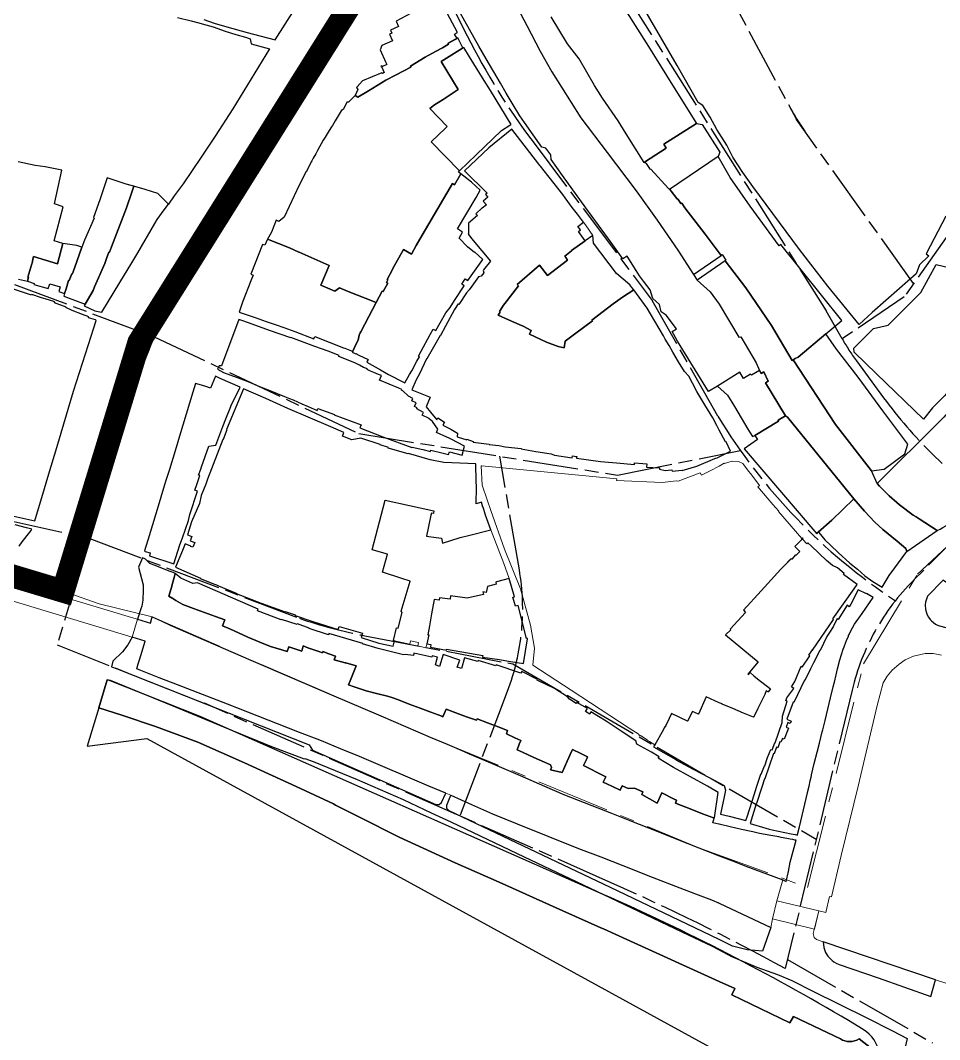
# Model space of a CAD drawing. Header units: millimetres. Extents: x 125232 to 134072, y 142885 to 152835.
# Drawn here: x 128948 to 129345.3, y 143390.4 to 143831 of the extents above; entities that cross this region are included whole.
import ezdxf

# ---------------------------------------------------------------- set-up
doc = ezdxf.new("R2010")
doc.units = ezdxf.units.MM
doc.linetypes.add('ACAD_ISO08W100', pattern=[36, 24, -3, 6, -3])
doc.linetypes.add('CENTER', pattern=[50.8, 31.75, -6.35, 6.35, -6.35])
for name, color, linetype in [('commerce', 10, 'Continuous'), ('commerce & office', 242, 'Continuous'), ('green & plaza', 80, 'Continuous'), ('industry', 35, 'Continuous'), ('research & university', 30, 'Continuous'), ('residence', 2, 'Continuous'), ('residence-bad', 41, 'Continuous'), ('water', 4, 'Continuous'), ('老城北中心线', 7, 'ACAD_ISO08W100')]:
    doc.layers.add(name, color=color, linetype=linetype)
for name, color, linetype, lineweight in [('historical site', 232, 'Continuous', 0), ('municipal utilities', 151, 'Continuous', 0), ('school', 31, 'Continuous', 0), ('super block', 6, 'CENTER', 0)]:
    doc.layers.add(name, color=color, linetype=linetype, lineweight=lineweight)

msp = doc.modelspace()

# ---------------------------------------------------------------- linework, layer by layer
at = {"layer": 'commerce'}
for points in [[(129161.45, 143839.13), (129166.85, 143828.85), (129172.67, 143817.77), (129177.72, 143808.8), (129190.22, 143788.95), (129201.54, 143773.91), (129214.05, 143757.28), (129223.25, 143744.58), (129232.15, 143731.63), (129238.87, 143721.1), (129240.47, 143718.65), (129246.13, 143713.62), (129250, 143708.37), (129258.47, 143694.05), (129259.34, 143694.27), (129266.01, 143682.9), (129267.36, 143679.7), (129263.91, 143677.59), (129263.59, 143678.06), (129260.58, 143676.24), (129258.99, 143678.88), (129249.24, 143672.95), (129245.33, 143670.57), (129231.91, 143692.4), (129229.67, 143696.45), (129231.48, 143697.65), (129227.14, 143703.61), (129224.91, 143705.05), (129224.13, 143708.17), (129221.31, 143710.74), (129220.17, 143714.54), (129217.31, 143718.27), (129215.58, 143720.56), (129214.12, 143722.91), (129210.18, 143729.04), (129208.32, 143727.93), (129203.25, 143735.04), (129192.3, 143750), (129182.3, 143764), (129177.37, 143770.91), (129177.3, 143772.86), (129175.02, 143775.78), (129173.34, 143776.21), (129165.83, 143786.81), (129163.82, 143789.73), (129160.47, 143795.3), (129157.94, 143799.61), (129155.43, 143803.9), (129149.24, 143814.44), (129146.05, 143819.89), (129134.03, 143841.67)], [(129015.81, 143832.2), (129021.78, 143830.81), (129024.53, 143830.17), (129028.04, 143829.1), (129031.21, 143828.22), (129036.41, 143826.35), (129041.08, 143824.92), (129045.25, 143823.71), (129047.21, 143823.01), (129047.75, 143820.85), (129055.64, 143818.66), (129039.85, 143792.71), (129032.15, 143781.01), (129026.07, 143771.83), (129018.26, 143760.31), (129014.37, 143755.12), (129011.99, 143751.59), (129007.4, 143756.15), (129001.83, 143757.9), (128997.49, 143759.18), (128993.7, 143760.27), (128985.44, 143762.93), (128982.27, 143753.38), (128979.55, 143745.75), (128979.91, 143745.58), (128975.65, 143735.95), (128974.49, 143732.96), (128972.34, 143733.69), (128966.36, 143734.51), (128962.54, 143735.69), (128966.42, 143750.4), (128962.67, 143751.65), (128965.81, 143766.22), (128958.69, 143767.74), (128954.39, 143768.31), (128946.98, 143769.81)]]:
    msp.add_lwpolyline(points, dxfattribs=at)
for points in [[(129263.36, 143750.75), (129254.76, 143763.12), (129249.5, 143772.16), (129228.59, 143757.89), (129228.8, 143757.73), (129229.31, 143757.19), (129231.71, 143754.01), (129232.27, 143753.54), (129233.44, 143751.85), (129233.81, 143752.02), (129235.13, 143750), (129243.88, 143738.53), (129250, 143730.49), (129250.8, 143729.44), (129251.23, 143729.74), (129252.92, 143727.29), (129252.6, 143727.07), (129261.47, 143715.41), (129272.55, 143699.1), (129281.58, 143684.05), (129282.03, 143684.31), (129282.89, 143684.83), (129284.09, 143685.41), (129296.04, 143695.46), (129302.96, 143701.28), (129276.59, 143734.07), (129275.86, 143733.48)], [(128998.75, 143730.53), (129006.09, 143743.27), (129007.06, 143744.97), (129010.12, 143749.16), (129011.99, 143751.59), (129007.4, 143756.15), (129001.83, 143757.9), (128997.49, 143759.18), (128997.05, 143759.3), (128996.19, 143756.82), (128993.83, 143750), (128988.07, 143735.05), (128987.29, 143733.12), (128986.47, 143730.78), (128986.23, 143730.87), (128985.24, 143728.04), (128984.4, 143725.88), (128980.01, 143715.83), (128979.35, 143714.17), (128975.95, 143708.33), (128975.51, 143707.58), (128980.09, 143705.48), (128982.28, 143704.99), (128983.13, 143704.83), (128990.92, 143717.73), (128996.14, 143726.26)], [(129338.34, 143658.63), (129318.04, 143678.23), (129308.41, 143687.53), (129308.23, 143689.24), (129316.72, 143697.88), (129323.08, 143699.22), (129331.22, 143707.44), (129337.12, 143713.44), (129343.84, 143725.55), (129364.84, 143720.4), (129360.45, 143703.78), (129357.22, 143696.27), (129360.07, 143687.62), (129356.52, 143680.95), (129351.83, 143673.97), (129347.46, 143668.68), (129342.2, 143663.5)], [(129279.46, 143659.49), (129278.72, 143660.09), (129275.5, 143658.14), (129275.7, 143657.82), (129265.47, 143651.61), (129266.53, 143649.86), (129260.75, 143645.81), (129292.25, 143609.02), (129292.84, 143609.83), (129298.69, 143614.91), (129308.25, 143624.15)]]:
    msp.add_lwpolyline(points, close=True, dxfattribs=at)
at = {"layer": 'commerce & office'}
msp.add_lwpolyline([(129376.71, 143647), (129357.14, 143660.73), (129364.47, 143672.61), (129385.38, 143660.3), (129390.5, 143668.16), (129398.25, 143680.6), (129364.99, 143691.59, -0.131782), (129345.32, 143657.72), (129318.25, 143630.79, 0.064307), (129336.39, 143615.53), (129344.28, 143610.46, 0.087801), (129353.27, 143616.99), (129366.47, 143631.28)], format="xyb", close=True, dxfattribs=at)
at = {"layer": 'green & plaza'}
msp.add_lwpolyline([(128947.36, 143603.75), (128948.71, 143605.6), (128952.08, 143609.83), (128952.63, 143610.46), (128952.86, 143611.05), (128950.57, 143611.66), (128945.74, 143612.93)], dxfattribs=at)
for points in [[(129140.83, 143529.97), (129136.13, 143531.67), (129131.94, 143533.19), (129130.61, 143529.99), (129130.09, 143530.19), (129125.41, 143531.95), (129120.73, 143533.71), (129116.05, 143535.47), (129111.37, 143537.23), (129108.49, 143538.31), (129106.66, 143538.79), (129101.82, 143540.06), (129097.35, 143541.23), (129096.98, 143541.36), (129092.23, 143542.93), (129089.76, 143543.75), (129090.48, 143545.53), (129093.07, 143552.02), (129088.64, 143553.23), (129088.31, 143553.32), (129083.54, 143554.61), (129084.18, 143556.18), (129081.29, 143557.19), (129078.66, 143558.12), (129078.49, 143557.61), (129076.9, 143558.17), (129072.18, 143559.82), (129070.12, 143560.55), (129069.54, 143558.38), (129063.93, 143560.18), (129063.28, 143558.12), (129060.89, 143558.87), (129056.12, 143560.38), (129051.48, 143562.24), (129046.28, 143564.31), (129042.16, 143566.26), (129038.71, 143567.77), (129037.71, 143568.21), (129035.27, 143569.28), (129036.33, 143571.89), (129032.22, 143573.37), (129027.52, 143575.07), (129022.82, 143576.77), (129018.17, 143578.44), (129018.11, 143578.46), (129015.15, 143580.29), (129013.86, 143581.09), (129012.18, 143582.12), (129013.09, 143585.4), (129013.87, 143588.19), (129014.43, 143590.22), (129014.9, 143591.91), (129014, 143592.26), (129012.29, 143592.93), (129007.64, 143594.74), (129003.89, 143596.21), (129003.12, 143596.97), (129001.98, 143598.1), (129001.8, 143598.28), (129000.69, 143598.6), (128999.05, 143594.56), (129000.99, 143587.06), (129001.02, 143584.66), (129000.86, 143580.41), (129000.38, 143577.82), (129000, 143576.6), (128998.61, 143572.09), (128998.61, 143572.09), (129004.18, 143570.41), (129004.97, 143573.21), (129008.83, 143571.38), (129012.69, 143569.55), (129047.54, 143554.48), (129082.38, 143539.41), (129103.73, 143530.3), (129125.08, 143521.19), (129132.46, 143518.05), (129139.83, 143514.91), (129141.94, 143513.95), (129152.95, 143509.25), (129163.96, 143504.54), (129174.49, 143500), (129183.17, 143496.26), (129203.45, 143488.32), (129211.43, 143485.16), (129219.42, 143482), (129225.93, 143479.39), (129232.43, 143476.79), (129241.22, 143473.34), (129250, 143469.89), (129255.75, 143467.63), (129261.5, 143465.37), (129277.46, 143459.42), (129278.91, 143458.78), (129279.92, 143463.06), (129280.73, 143467.06), (129283.27, 143476.55), (129282.83, 143476.62), (129282.64, 143476.66), (129281.77, 143476.83), (129280.65, 143477.05), (129279.19, 143477.34), (129276.77, 143477.82), (129275.74, 143478.03), (129272.32, 143478.62), (129267.39, 143479.48), (129264.48, 143480.15), (129259.61, 143481.27), (129254.73, 143482.4), (129250, 143483.49), (129249.86, 143483.52), (129247.26, 143484.12), (129247.85, 143486.06), (129247.5, 143486.2), (129242.84, 143488), (129238.18, 143489.81), (129231.16, 143492.53), (129231.55, 143493.86), (129230.54, 143494.37), (129225.21, 143497.03), (129223.2, 143492.64), (129216.62, 143496.34), (129217.04, 143497.5), (129213.39, 143499.03), (129210.67, 143498.92), (129208.05, 143500.09), (129207.27, 143498.28), (129203.54, 143500), (129199.91, 143501.67), (129200.43, 143502.83), (129200.98, 143504.04), (129198.13, 143505.48), (129193.66, 143507.72), (129191.34, 143508.89), (129192.58, 143511.5), (129193.11, 143512.61), (129190.15, 143514.03), (129186.57, 143515.74), (129186.36, 143515.28), (129184.31, 143510.71), (129182.26, 143506.15), (129182.16, 143505.91), (129177.15, 143507.01), (129177.38, 143507.58), (129177.55, 143507.98), (129177.12, 143509.11), (129174.43, 143510.33), (129169.88, 143512.39), (129165.33, 143514.46), (129162.66, 143515.67), (129163.6, 143518.04), (129164.24, 143519.66), (129161.72, 143520.84), (129158, 143522.57), (129158.51, 143524.02), (129154.48, 143525.58), (129149.82, 143527.38), (129145.42, 143529.07), (129145.12, 143528.42)], [(129346.86, 143589.07), (129340.06, 143582.07), (129339.13, 143579.53), (129339.02, 143578.37), (129339.19, 143576.29), (129339.55, 143574.89), (129339.93, 143573.97), (129340.49, 143573), (129341.19, 143572.03), (129341.79, 143571.37), (129343.47, 143570.02), (129344.34, 143569.53), (129345.2, 143569.22), (129365.38, 143563.9), (129367.33, 143563.41), (129370.09, 143563.6), (129371.79, 143563.98), (129373.11, 143569.2), (129373.78, 143571.91), (129347.56, 143588.5), (129346.86, 143589.07)], [(129094.5, 143512.72), (129086.29, 143516.1), (129078.08, 143519.49), (129076.18, 143520.23), (129068.57, 143523.22), (129059.07, 143526.95), (129037.49, 143535.34), (129015.92, 143543.73), (129007.96, 143546.85), (129000, 143549.97), (128998.23, 143550.66), (128998.9, 143552.86), (128999.44, 143554.63), (129000, 143556.47), (129001.88, 143562.64), (129000, 143563.2), (128998.17, 143563.75), (128996.34, 143564.3), (128994.44, 143561.06), (128992.05, 143558.09), (128987.94, 143554.02), (128987.28, 143551.54), (128989.73, 143550.73), (129072.84, 143517.75), (129074.21, 143515.57), (129127.55, 143492.04), (129128.95, 143491.97), (129129.96, 143492.92), (129131.91, 143496.86), (129124.51, 143500)], [(129133.96, 143496.12), (129143, 143492.08), (129152.05, 143488.03), (129157.39, 143485.82), (129162.74, 143483.6), (129175.99, 143478.32), (129189.25, 143473.03), (129198.8, 143469.33), (129208.34, 143465.64), (129220.96, 143460.67), (129233.03, 143456.06), (129239.82, 143453.46), (129246.61, 143450.86), (129250, 143449.39), (129272.37, 143438.87), (129268.77, 143428.68), (129262.1, 143429.2), (129255.78, 143430.8), (129250, 143433.65), (129236.22, 143440.22), (129202.99, 143456.1), (129133.28, 143489.28), (129132.3, 143490.3), (129132.31, 143491.71), (129133.96, 143496.12)], [(129343.52, 143416.28), (129294.9, 143432.64), (129295.21, 143430.27), (129296.01, 143428.04), (129297.02, 143426.44), (129298.78, 143424.54), (129299.5, 143424), (129300.62, 143423.36), (129301.8, 143422.82), (129318.65, 143417.03), (129341.42, 143408.99)]]:
    msp.add_lwpolyline(points, close=True, dxfattribs=at)
for points in [[(129315.88, 143386.49), (129310.45, 143390.67, -0.289845), (129302.37, 143390.68), (129282.11, 143400.31), (129280.58, 143397.59), (129255.47, 143409.76), (129256.73, 143412.45), (129250, 143415.5), (129210.1, 143433.64), (129200.02, 143438.24), (129198.88, 143438.64), (129182.44, 143446.11), (129154.91, 143458.4), (129135.95, 143466.83), (129111.72, 143477.84), (129094.24, 143486.71), (129084.11, 143491.76), (129083.33, 143492.24), (129067.14, 143499.74), (129044.83, 143510.1), (129024.72, 143519.02), (129006.36, 143525.68), (128991.76, 143530.66), (128981.82, 143533.82), (128985.5, 143545.98), (128986.74, 143545.76), (129013.88, 143534.65), (129026.39, 143529.5), (129039.92, 143523.93), (129056.47, 143517.12), (129070.62, 143511.82), (129070.88, 143511.88), (129074.56, 143510.6), (129093.58, 143502.86), (129100.08, 143500), (129113.38, 143494.15), (129125.49, 143488.48), (129134.05, 143484.47), (129165.66, 143469.41), (129185.44, 143460.03), (129205.71, 143450.42), (129233.84, 143436.95), (129246.96, 143430.78), (129254.03, 143426.99), (129255.04, 143426.51), (129266.34, 143421.72), (129275.22, 143418.55), (129281.39, 143415.94), (129290.43, 143411.36), (129313.53, 143399.93), (129324.97, 143394.22), (129331.19, 143390.85), (129329.56, 143383.43)], [(129319.27, 143384.24, 0.219589), (129312.3, 143394.71), (129305.87, 143398.66, 0.02982), (129199.89, 143453.17), (129025.68, 143530.01), (128986.08, 143545.74), (128985.84, 143545.79), (128985.46, 143545.89), (128981.84, 143533.82), (128991.76, 143530.66), (129006.36, 143525.68), (129024.72, 143519.02), (129044.83, 143510.1), (129067.14, 143499.74), (129083.33, 143492.24), (129084.11, 143491.76), (129094.24, 143486.71), (129111.72, 143477.84), (129135.95, 143466.83), (129154.91, 143458.4), (129182.44, 143446.11), (129198.88, 143438.64), (129200.02, 143438.24), (129210.1, 143433.64), (129250, 143415.5), (129256.73, 143412.45), (129255.47, 143409.76), (129280.58, 143397.59), (129282.11, 143400.31), (129302.37, 143390.68, 0.289845), (129310.45, 143390.67), (129315.88, 143386.49)]]:
    msp.add_lwpolyline(points, format="xyb", dxfattribs=at)
at = {"layer": 'historical site'}
for points in [[(128998.61, 143572.09), (128996.34, 143564.3), (128933.24, 143583.33), (128935.6, 143591.02), (128995.99, 143572.88)], [(129141.94, 143513.95), (129139.83, 143514.91), (129132.46, 143518.05), (129125.08, 143521.19), (129103.73, 143530.3), (129082.38, 143539.41), (129047.54, 143554.48), (129012.69, 143569.55), (129008.83, 143571.38), (129004.97, 143573.21), (129004.18, 143570.41), (128998.61, 143572.09), (128996.34, 143564.3), (128998.17, 143563.75), (129000, 143563.2), (129001.88, 143562.64), (129000, 143556.47), (128999.44, 143554.63), (128998.9, 143552.86), (128998.23, 143550.66), (129000, 143549.97), (129007.96, 143546.85), (129015.92, 143543.73), (129037.49, 143535.34), (129059.07, 143526.95), (129068.57, 143523.22), (129076.18, 143520.23), (129078.08, 143519.49), (129086.29, 143516.1), (129094.5, 143512.72), (129124.51, 143500), (129131.91, 143496.86), (129133.96, 143496.12), (129143, 143492.08), (129152.05, 143488.03), (129157.39, 143485.82), (129162.74, 143483.6), (129175.99, 143478.32), (129189.25, 143473.03), (129198.8, 143469.33), (129208.34, 143465.64), (129220.96, 143460.67), (129233.03, 143456.06), (129239.82, 143453.46), (129246.61, 143450.86), (129249.15, 143449.79), (129249.58, 143449.59), (129250, 143449.39), (129272.37, 143438.87), (129273.02, 143442.62), (129274.96, 143450.41), (129277.46, 143459.42), (129261.5, 143465.37), (129255.75, 143467.63), (129250, 143469.89), (129241.22, 143473.34), (129232.43, 143476.79), (129225.93, 143479.39), (129219.42, 143482), (129211.43, 143485.16), (129203.45, 143488.32), (129183.17, 143496.26), (129174.49, 143500), (129163.96, 143504.54), (129152.95, 143509.25)], [(129274.96, 143450.41), (129293.03, 143446.05), (129291.14, 143438.18), (129273.02, 143442.62)]]:
    msp.add_lwpolyline(points, close=True, dxfattribs=at)
msp.add_lwpolyline([(129346.06, 143556.58), (129342.42, 143557.25), (129339.03, 143557.31), (129337.11, 143556.94), (129333.99, 143556.14), (129330.33, 143554.53), (129327.73, 143552.71), (129324.76, 143550.11), (129322.62, 143547.54), (129320.91, 143544.66), (129318.34, 143534.84), (129310.08, 143500), (129302.79, 143469.95), (129298.53, 143452.04), (129297.65, 143452.26), (129296.14, 143445.35), (129293.03, 143446.05), (129290.68, 143436.26), (129291.11, 143434.5), (129292.06, 143433.64), (129294.9, 143432.64), (129343.52, 143416.28), (129353.24, 143413.09)], dxfattribs=at)
at = {"layer": 'industry'}
for points in [[(129124.95, 143792.92), (129126.96, 143794.45), (129130.69, 143796.86), (129137.24, 143801.19), (129129.79, 143813.28), (129139.01, 143818.96), (129139.26, 143819.12), (129137, 143823.42), (129132.81, 143821.11), (129133.04, 143820.67), (129130.36, 143819.15), (129127.38, 143817.57), (129122.97, 143815.14), (129116.51, 143811.18), (129116.71, 143810.76), (129110.39, 143807.5), (129105.95, 143805.21), (129098.36, 143800.6), (129093.88, 143797.84), (129092.62, 143798.51), (129089.74, 143795.61), (129089.05, 143795.73), (129087.46, 143792.33), (129087.01, 143792.48), (129086.67, 143791.92), (129084.07, 143787.65), (129082.8, 143785.56), (129082.42, 143784.96), (129081.45, 143783.4), (129079.63, 143780.5), (129078.79, 143779.17), (129076.39, 143774.76), (129075.64, 143773.39), (129074.56, 143771.39), (129073.96, 143770.29), (129073.89, 143770.33), (129073.67, 143769.93), (129071.9, 143766.22), (129071.69, 143765.81), (129071.45, 143765.62), (129068.41, 143759.72), (129061.93, 143746), (129059.67, 143744.14), (129058.44, 143744.61), (129056.48, 143739.4), (129054.75, 143736.48), (129064.29, 143732.65), (129068.28, 143730.88), (129068.51, 143730.78), (129081.48, 143724.99), (129081.48, 143724.99), (129077.82, 143716.5), (129083.93, 143713.97), (129085.89, 143715.39), (129089.7, 143713.88), (129101, 143709.38), (129101.74, 143708.99), (129104.34, 143713.99), (129104.77, 143713.76), (129106.77, 143717.44), (129106.25, 143717.68), (129106.8, 143718.86), (129106.47, 143719.02), (129108.67, 143723.03), (129108.91, 143723.71), (129113.54, 143732), (129116.99, 143729.93), (129118.96, 143733.67), (129120.63, 143736.42), (129134.79, 143760.5), (129135.64, 143759.99), (129138.39, 143764.66), (129137.29, 143765.41), (129137.73, 143765.94), (129137.55, 143766.12), (129125.56, 143778.51), (129131.65, 143784.36), (129132.47, 143785.14)], [(129151.1, 143800.68), (129148.4, 143805.06), (129142.1, 143815.27), (129139.6, 143819.33), (129139.01, 143818.96), (129129.79, 143813.28), (129137.24, 143801.19), (129130.69, 143796.86), (129126.96, 143794.45), (129124.95, 143792.92), (129132.47, 143785.14), (129131.65, 143784.36), (129125.56, 143778.51), (129137.55, 143766.12), (129137.73, 143765.94), (129144.98, 143772.96), (129155.91, 143783.44), (129159.53, 143785.67), (129159.53, 143785.67), (129160.12, 143786.04)], [(128970.76, 143722.32), (128972.32, 143726.79), (128974.49, 143732.96), (128972.34, 143733.69), (128966.36, 143734.51), (128963.97, 143725.77), (128953.68, 143728.92), (128953.3, 143727.67), (128953.03, 143726.09), (128952.92, 143725.72), (128951.24, 143719.99), (128951.44, 143719.93), (128951.02, 143718.29), (128953.89, 143717.29), (128953.76, 143716.87), (128960.03, 143715.11), (128960.63, 143717.17), (128965.16, 143715.8), (128964.57, 143713.79), (128967.07, 143712.99), (128967.72, 143715.03), (128968.74, 143718.59), (128968.99, 143718.5), (128970.17, 143721.38), (128970.37, 143721.3)]]:
    msp.add_lwpolyline(points, close=True, dxfattribs=at)
at = {"layer": 'municipal utilities'}
msp.add_lwpolyline([(129192.5, 143742.17), (129191.32, 143743.76), (129188.93, 143741.92), (129190.05, 143740.46), (129189.12, 143739.81), (129192.02, 143735.73), (129195.35, 143738.08)], close=True, dxfattribs=at)
at = {"layer": 'research & university'}
msp.add_lwpolyline([(129027.29, 143831.39), (129031.72, 143829.85), (129037.15, 143828.21), (129046, 143825.8), (129058.11, 143822.58), (129071.03, 143843.1)], dxfattribs=at)
at = {"layer": 'residence'}
for points in [[(129204.2, 143708.46), (129206.15, 143709.96), (129208.22, 143711.32), (129213.05, 143714.49), (129212.26, 143715.57), (129211.41, 143716.73), (129205.58, 143721.66), (129195.62, 143734.76), (129195.36, 143738.06), (129195.35, 143738.08), (129192.02, 143735.73), (129186.1, 143731.53), (129186.19, 143731.4), (129183.3, 143729.12), (129183.76, 143728.53), (129184.45, 143727.41), (129175.79, 143720.79), (129172.39, 143725.26), (129162.71, 143716.89), (129163.27, 143716.29), (129157.38, 143708.59), (129156.73, 143707.88), (129155.07, 143705.15), (129155.38, 143704.89), (129154.42, 143703.61), (129159, 143701.59), (129163.57, 143699.57), (129165.29, 143698.81), (129168.69, 143696.89), (129168.01, 143695.35), (129175.36, 143691.9), (129180.33, 143689.97), (129182.93, 143689.44), (129183.42, 143692.32), (129188.08, 143695.75), (129195.17, 143701.11), (129194.98, 143701.39)], [(129101.74, 143708.99), (129101, 143709.38), (129089.7, 143713.88), (129085.89, 143715.39), (129083.93, 143713.97), (129077.82, 143716.5), (129081.48, 143724.99), (129068.51, 143730.78), (129068.28, 143730.88), (129064.29, 143732.65), (129054.75, 143736.48), (129053.67, 143733.79), (129052.67, 143734.19), (129047.49, 143721.27), (129048.52, 143720.86), (129047.61, 143718.49), (129043.96, 143709.19), (129042.54, 143704.85), (129043.38, 143704.57), (129049.5, 143702.5), (129054.22, 143700.83), (129058.52, 143699.33), (129061.84, 143698.21), (129066.53, 143696.46), (129074.8, 143693.37), (129075.21, 143694.37), (129087.64, 143689.5), (129087.66, 143689.49), (129087.64, 143689.43), (129088.17, 143689.24), (129091.08, 143688.17), (129091.61, 143687.95), (129093.15, 143691.2), (129093.95, 143692.84), (129094.36, 143694.9), (129094.81, 143695.87), (129095.08, 143696.44), (129098.61, 143702.96)]]:
    msp.add_lwpolyline(points, close=True, dxfattribs=at)
at = {"layer": 'residence-bad'}
for points in [[(129347.97, 143746.35), (129339.5, 143730.16), (129340.64, 143729.18), (129336.55, 143725.28), (129335.21, 143721.5), (129327.92, 143715.05), (129316.11, 143704.71), (129310.53, 143699.51), (129297.03, 143716.13), (129284.71, 143732), (129264.61, 143759.17), (129260.21, 143765.29), (129255.89, 143771.92), (129253.25, 143777.09), (129248.99, 143783.9), (129246.16, 143789.21), (129242.96, 143794.24), (129240.93, 143795.59), (129231.89, 143811.46), (129212.84, 143844.38)], [(129119.06, 143835.24), (129110.42, 143830.68), (129111.44, 143828.44), (129107.87, 143826.85), (129108.49, 143825.49), (129107.48, 143825.03), (129108.78, 143822.22), (129104.25, 143820.11), (129103.4, 143818.3), (129105.96, 143812.8), (129106.33, 143811.91), (129104.44, 143811.1), (129104.37, 143811.07), (129104.24, 143811.38), (129103.75, 143811.19), (129103.85, 143810.95), (129104.1, 143811.06), (129104.67, 143809.76), (129105.25, 143808.46), (129104.42, 143808), (129104.19, 143808.41), (129095.77, 143804.85), (129093.47, 143802.36), (129093.17, 143802.04), (129093.83, 143801.11), (129092.62, 143798.51), (129093.88, 143797.84), (129098.36, 143800.6), (129105.95, 143805.21), (129110.39, 143807.5), (129116.71, 143810.76), (129116.51, 143811.18), (129122.97, 143815.14), (129127.38, 143817.57), (129130.36, 143819.15), (129133.04, 143820.67), (129132.81, 143821.11), (129136.71, 143823.26), (129135.62, 143825.12), (129136.93, 143825.85), (129129.08, 143840.55)], [(129208.91, 143836.26), (129219.38, 143819.69), (129229.8, 143803.01), (129240.24, 143786.37), (129226.12, 143777.46), (129227.15, 143775.82), (129220.11, 143771.25), (129217.69, 143769.68), (129217.56, 143769.51), (129217.56, 143769.51), (129209.83, 143782), (129206.39, 143787.53), (129199.63, 143797.39), (129196.05, 143802.87), (129189.53, 143814.35), (129184.5, 143820.85), (129177.34, 143832.57)], [(128947.16, 143719.1), (128951.02, 143718.29), (128951.44, 143719.93), (128951.24, 143719.99), (128952.92, 143725.72), (128953.03, 143726.09), (128953.3, 143727.67), (128953.68, 143728.92), (128963.97, 143725.77), (128966.36, 143734.51), (128962.54, 143735.69), (128966.42, 143750.4), (128962.67, 143751.65), (128965.81, 143766.22), (128958.69, 143767.74), (128954.39, 143768.31), (128946.98, 143769.81)], [(128945.05, 143616.7), (128954.22, 143614.71), (128958.41, 143628.7), (128959.84, 143633.49), (128961.27, 143638.28), (128962.7, 143643.07), (128964.13, 143647.86), (128965.57, 143652.65), (128970.96, 143670.71), (128977.44, 143690.84), (128980.77, 143701.23), (128980.45, 143701.49), (128977.37, 143702.47), (128977.48, 143702.79), (128974.83, 143703.82), (128970.38, 143705.63), (128967.61, 143706.82), (128967.69, 143707.04), (128962.73, 143708.85), (128962.9, 143709.28), (128958.66, 143710.7), (128957.14, 143711.06), (128952.87, 143712.52), (128952.79, 143712.26), (128934.53, 143718.34)]]:
    msp.add_lwpolyline(points, dxfattribs=at)
for points in [[(129189.12, 143739.81), (129190.05, 143740.46), (129188.93, 143741.92), (129191.32, 143743.76), (129188.71, 143747.29), (129186.49, 143750.19), (129183.39, 143754.36), (129182.35, 143755.74), (129180.28, 143758.53), (129179.23, 143759.83), (129175.97, 143763.9), (129172.72, 143767.98), (129172.46, 143768.31), (129172.03, 143768.85), (129168.1, 143773.93), (129160.32, 143784.01), (129150.5, 143775.86), (129139.96, 143766), (129149.76, 143756.35), (129149.03, 143755.69), (129150.01, 143754.62), (129148.05, 143752.89), (129149.44, 143751.32), (129147.62, 143749.88), (129147.55, 143749.96), (129144.81, 143747.43), (129145.52, 143746.67), (129141.62, 143743.34), (129141.71, 143738.81), (129141.45, 143738.58), (129143.72, 143735.83), (129151.1, 143726.87), (129148.18, 143723.14), (129147.97, 143722.85), (129148.27, 143721.92), (129147.19, 143720.45), (129145.97, 143720.08), (129143.07, 143716.11), (129141.92, 143714.48), (129140.8, 143713.18), (129137.52, 143708.21), (129137.16, 143708.43), (129135.58, 143706.02), (129131.67, 143698.82), (129129.49, 143694.78), (129129.39, 143694.83), (129123.69, 143684.66), (129123.47, 143684.76), (129120.43, 143678.25), (129118.98, 143675.57), (129117.21, 143671.31), (129125.02, 143668.07), (129123.28, 143663.88), (129125.25, 143661.58), (129127.97, 143658.39), (129128.43, 143659.13), (129131.32, 143657.37), (129130.62, 143655.98), (129134.03, 143654.3), (129136.95, 143652.56), (129136.78, 143650.95), (129140.91, 143649.73), (129140.93, 143649.93), (129143.66, 143648.89), (129143.63, 143648.6), (129150.58, 143647.82), (129150.56, 143647.66), (129154.78, 143647.2), (129157.48, 143646.6), (129164.38, 143645.93), (129164.36, 143645.73), (129170.7, 143644.64), (129170.69, 143644.58), (129177.4, 143643.68), (129178.76, 143643), (129186.48, 143641.93), (129186.59, 143642.72), (129187.49, 143642.59), (129187.97, 143642.51), (129188.46, 143642.43), (129188.37, 143641.81), (129198.77, 143640.27), (129205.65, 143639.69), (129213.42, 143639.04), (129213.45, 143639.76), (129217.01, 143639.44), (129218.67, 143639.33), (129218.58, 143637.88), (129224.17, 143637.55), (129224.16, 143637.07), (129226.66, 143636.49), (129229.54, 143636.78), (129229.61, 143636.13), (129233.96, 143636.57), (129234.03, 143636.35), (129240.33, 143638.3), (129248.1, 143641.57), (129248.62, 143641.76), (129249.15, 143641.96), (129250, 143642.37), (129254.96, 143644.79), (129252.95, 143648.87), (129252.72, 143648.78), (129250, 143653.89), (129249.03, 143655.85), (129248.98, 143655.83), (129247.27, 143659.15), (129243.82, 143664.83), (129240.35, 143670.53), (129238.44, 143674.13), (129236.84, 143677.14), (129234.94, 143679.26), (129232.48, 143683.43), (129230.02, 143687.61), (129228.37, 143690.4), (129226.72, 143693.2), (129225.93, 143694.69), (129220.34, 143704.09), (129218.85, 143706.58), (129213.05, 143714.49), (129208.22, 143711.32), (129206.15, 143709.96), (129204.2, 143708.46), (129194.98, 143701.39), (129195.17, 143701.11), (129188.08, 143695.75), (129183.42, 143692.32), (129182.93, 143689.44), (129180.33, 143689.97), (129175.36, 143691.9), (129168.01, 143695.35), (129168.69, 143696.89), (129165.29, 143698.81), (129163.57, 143699.57), (129159, 143701.59), (129154.42, 143703.61), (129155.38, 143704.89), (129155.07, 143705.15), (129156.73, 143707.88), (129157.38, 143708.59), (129163.27, 143716.29), (129162.71, 143716.89), (129172.39, 143725.26), (129175.79, 143720.79), (129184.45, 143727.41), (129183.76, 143728.53), (129183.3, 143729.12), (129186.19, 143731.4), (129186.1, 143731.53), (129192.02, 143735.73)], [(129217.56, 143769.51), (129217.69, 143769.68), (129227.15, 143775.82), (129226.12, 143777.46), (129240.24, 143786.37), (129242.7, 143785.98), (129250.26, 143774.07), (129249.5, 143772.16), (129228.59, 143757.89), (129228.05, 143758.3), (129220.39, 143766.64), (129220.24, 143766.61), (129218.56, 143769.2), (129217.56, 143769.51)], [(129133.79, 143706.9), (129135.59, 143709.89), (129139.7, 143716.32), (129138.73, 143716.96), (129140.21, 143719.26), (129141.31, 143718.55), (129147.88, 143727.6), (129144.38, 143730.84), (129144.2, 143730.64), (129141.28, 143733.13), (129137.54, 143736.81), (129139.12, 143739.53), (129136.9, 143740.84), (129144.93, 143754.43), (129146.64, 143757.64), (129142.91, 143761.13), (129138.39, 143764.66), (129135.64, 143759.99), (129134.79, 143760.5), (129120.63, 143736.42), (129118.96, 143733.67), (129116.99, 143729.93), (129113.54, 143732), (129108.91, 143723.71), (129108.67, 143723.03), (129106.47, 143719.02), (129106.8, 143718.86), (129106.25, 143717.68), (129106.77, 143717.44), (129104.77, 143713.76), (129104.34, 143713.99), (129101.74, 143708.99), (129098.61, 143702.96), (129095.08, 143696.44), (129094.81, 143695.87), (129094.36, 143694.9), (129093.95, 143692.84), (129093.15, 143691.2), (129091.61, 143687.95), (129091.4, 143687.58), (129092.91, 143686.8), (129093, 143686.97), (129094.25, 143686.35), (129098.21, 143684.48), (129097.83, 143683.67), (129097.66, 143683.31), (129103.55, 143679.96), (129107.11, 143677.93), (129114.08, 143674.33), (129116.14, 143677.88), (129117.15, 143679.48), (129119.38, 143683.62), (129120.47, 143685.63), (129120.04, 143685.86), (129121.18, 143688.07), (129125.08, 143695.18), (129126.39, 143697.51), (129127.52, 143696.88), (129129.39, 143700.22), (129131.9, 143704.65)], [(128984.4, 143725.88), (128985.24, 143728.04), (128986.23, 143730.87), (128986.47, 143730.78), (128987.29, 143733.12), (128988.07, 143735.05), (128993.83, 143750), (128996.19, 143756.82), (128997.05, 143759.3), (128993.7, 143760.27), (128985.44, 143762.93), (128982.27, 143753.38), (128979.55, 143745.75), (128979.91, 143745.58), (128975.65, 143735.95), (128974.49, 143732.96), (128972.32, 143726.79), (128970.76, 143722.32), (128970.37, 143721.3), (128970.17, 143721.38), (128968.99, 143718.5), (128968.74, 143718.59), (128967.72, 143715.03), (128967.07, 143712.99), (128966.68, 143711.78), (128975.95, 143708.33), (128979.35, 143714.17), (128980.01, 143715.83)], [(129042.37, 143701.66), (129034.95, 143681.73), (129033.84, 143681.69), (129033.18, 143680.19), (129035.75, 143678.78), (129043.24, 143675.99), (129046.92, 143674.62), (129051.36, 143672.8), (129055.8, 143670.98), (129062.06, 143668.43), (129064.34, 143667.51), (129065.82, 143666.91), (129069.57, 143665.3), (129072.4, 143664.08), (129076.26, 143662.42), (129076.56, 143663.16), (129083.66, 143660.57), (129083.61, 143660.44), (129095.23, 143656.12), (129094.73, 143654.8), (129104.57, 143650.92), (129117.18, 143646.36), (129117.25, 143646.54), (129121.95, 143645.44), (129125.22, 143644.68), (129125.37, 143645.18), (129130.17, 143644.05), (129133.06, 143643.32), (129133.36, 143644.51), (129138.88, 143643.07), (129139.98, 143646.96), (129134.21, 143649.93), (129133.26, 143650.4), (129132.23, 143650.9), (129127.81, 143652.85), (129128.46, 143654.28), (129126.06, 143657.54), (129124.63, 143658.76), (129124.68, 143658.85), (129121.66, 143660.35), (129122.26, 143661.55), (129119.26, 143663.08), (129119.49, 143663.52), (129118.24, 143664.16), (129119, 143665.63), (129117.14, 143666.61), (129117.64, 143667.55), (129115.74, 143668.52), (129113.31, 143670.86), (129112.74, 143671.11), (129112.9, 143671.5), (129111.54, 143672.05), (129103.19, 143675.47), (129104.06, 143677.43), (129102.69, 143677.99), (129100.73, 143678.8), (129099.27, 143679.41), (129097.81, 143680.02), (129097.93, 143680.33), (129096.32, 143680.99), (129094.46, 143682), (129092.54, 143683.04), (129085.56, 143685.72), (129085.74, 143686.21), (129080.95, 143687.98), (129075.19, 143690.1), (129064.88, 143693.94), (129064.79, 143693.71), (129055.67, 143696.98), (129048.13, 143699.69), (129044.1, 143701.19)], [(129310.06, 143676.82), (129300.71, 143688.9), (129296.04, 143695.46), (129284.09, 143685.41), (129282.89, 143684.83), (129282.03, 143684.31), (129300.28, 143656.24), (129315.82, 143636.25), (129321.31, 143636.98), (129330.2, 143643.64), (129331.51, 143647.87), (129320.79, 143662.28)], [(129029.46, 143646.87), (129032.5, 143647.44), (129035.52, 143655.48), (129036.78, 143658.83), (129038.87, 143664.04), (129038.95, 143664.27), (129042.92, 143672.42), (129034.34, 143676.18), (129032.32, 143677.24), (129030.06, 143671.98), (129028.14, 143672.73), (129026.67, 143673.19), (129024.19, 143673.89), (129023.69, 143674.08), (129022.55, 143670.34), (129021.09, 143665.56), (129019.64, 143660.78), (129018.18, 143655.99), (129016.72, 143651.21), (129015.27, 143646.43), (129013.81, 143641.65), (129012.35, 143636.86), (129010.89, 143632.08), (129009.44, 143627.3), (129007.98, 143622.51), (129006.52, 143617.73), (129005.06, 143612.95), (129003.61, 143608.17), (129001.61, 143601.63), (129001.9, 143601.46), (129004.11, 143600.76), (129003.71, 143599.53), (129014.29, 143596.11), (129016.92, 143604.24), (129018.09, 143607.25), (129020.57, 143614.87), (129021.22, 143617.36), (129024.45, 143627.53), (129023.34, 143627.89), (129024.16, 143630.43), (129025.46, 143634.24), (129025, 143634.39), (129025.88, 143636.96), (129026.27, 143637.96)], [(129270.06, 143674.39), (129271.22, 143675.08), (129269.35, 143679.02), (129268.19, 143678.3), (129267.36, 143679.7), (129263.91, 143677.59), (129263.59, 143678.06), (129260.58, 143676.24), (129258.99, 143678.88), (129249.24, 143672.95), (129253.56, 143668.94), (129256.55, 143664.04), (129262.42, 143654.22), (129264.46, 143651.07), (129265.47, 143651.61), (129275.7, 143657.82), (129275.5, 143658.14), (129278.72, 143660.09)], [(129106.95, 143646.14), (129107.03, 143646.43), (129103.41, 143647.59), (129103.43, 143647.67), (129095.1, 143650.34), (129091.25, 143649.64), (129087.15, 143651.25), (129087.75, 143652.9), (129082.11, 143655.34), (129072.4, 143659.45), (129063.61, 143663.24), (129054.09, 143667.59), (129044.4, 143671.66), (129037.03, 143654.08), (129037.16, 143654.02), (129035.59, 143649.83), (129035.45, 143649.89), (129028.76, 143632.66), (129028.11, 143630.49), (129026.14, 143625.58), (129025.37, 143622.09), (129021.96, 143614.24), (129020.12, 143608.63), (129022.06, 143607.86), (129021.4, 143606.08), (129023.34, 143605.35), (129022.51, 143603.24), (129021.52, 143603.6), (129021.58, 143603.75), (129019.17, 143604.68), (129018.06, 143601.8), (129015.05, 143594.63), (129025.74, 143589.92), (129025.69, 143589.8), (129031.83, 143587.29), (129032.67, 143586.95), (129033.52, 143586.62), (129041.25, 143583.41), (129041.19, 143583.27), (129052.02, 143579.12), (129062.36, 143575.27), (129062.43, 143575.46), (129066.78, 143573.97), (129066.7, 143573.74), (129074.35, 143571.11), (129085.38, 143567.69), (129085.8, 143568.98), (129095.84, 143566.13), (129095.24, 143564.16), (129102.89, 143561.84), (129109.08, 143560.43), (129109.61, 143562.84), (129109.29, 143562.91), (129110.51, 143568.41), (129111.2, 143568.26), (129113.02, 143575.08), (129112.59, 143575.56), (129116.38, 143588.63), (129112.81, 143589.71), (129104.49, 143592.49), (129106.64, 143600.18), (129099.96, 143602.13), (129105.65, 143623.65), (129126.68, 143618.92), (129126.49, 143617.9), (129125.64, 143618.04), (129125.41, 143617.14), (129123.43, 143608.05), (129127.62, 143607.47), (129130.04, 143607.13), (129130.39, 143604.95), (129138.05, 143607.41), (129141.66, 143608.33), (129151.35, 143610.81), (129148.93, 143617.12), (129149, 143617.14), (129148.01, 143620.58), (129147.87, 143620.54), (129147.25, 143622.73), (129144.91, 143622.07), (129145.04, 143629.17), (129145, 143632), (129144.82, 143639.08), (129144.82, 143639.26), (129131.04, 143639.95), (129125.08, 143641.09), (129115.65, 143643.79), (129115.6, 143643.62)], [(129330.74, 143602.7), (129326.86, 143605.9), (129320.75, 143610.94), (129317.22, 143614.13), (129312.74, 143618.89), (129308.25, 143624.15), (129298.69, 143614.91), (129292.84, 143609.83), (129293, 143609.64), (129295.62, 143606.5), (129298.25, 143604), (129301.43, 143600.91), (129306.53, 143596.3), (129309.85, 143593.79), (129313.02, 143590.95), (129316.39, 143588.46), (129320.44, 143585.98), (129323.48, 143591.04), (129325.87, 143594.35), (129330.61, 143600.89), (129331.13, 143601.47)], [(129299.11, 143572.26), (129308.37, 143585.2), (129309.65, 143587.11), (129303.7, 143591.46), (129304.07, 143591.93), (129301.11, 143594.28), (129298.96, 143595.38), (129296.35, 143597.56), (129289.85, 143603.64), (129288.27, 143605.12), (129287.95, 143604.77), (129286.15, 143606.66), (129286.35, 143606.85), (129285.95, 143607.26), (129285.73, 143607.04), (129285.53, 143606.84), (129285.74, 143606.62), (129282.65, 143603.51), (129284.79, 143601.39), (129283.18, 143599.68), (129282.95, 143599.89), (129281.34, 143598.14), (129281.09, 143598.27), (129277.99, 143595.1), (129276.69, 143593.77), (129271.02, 143587.63), (129268.14, 143584.42), (129260.46, 143575.99), (129261.44, 143575.1), (129254.76, 143567.78), (129255.08, 143567.5), (129252.76, 143565.33), (129266.83, 143553.68), (129262.41, 143548.34), (129262.61, 143548.18), (129263.32, 143549.04), (129265.01, 143547.63), (129267.32, 143545.76), (129269.08, 143544.41), (129272.17, 143542.05), (129271.22, 143540.8), (129270.36, 143541.11), (129269.66, 143539.65), (129266.73, 143533.57), (129266.21, 143532.49), (129264.88, 143529.73), (129260.46, 143531.58), (129255.85, 143533.52), (129251.26, 143535.45), (129251.28, 143535.49), (129250, 143536.04), (129244.33, 143538.58), (129241.12, 143531.01), (129238.41, 143532.28), (129236.33, 143528.11), (129229.37, 143531.34), (129228.39, 143529.27), (129226.95, 143526.24), (129226.25, 143525.1), (129225.76, 143524.21), (129222.17, 143517.84), (129221.67, 143516.95), (129231.32, 143511.51), (129231.21, 143511.29), (129238.77, 143507.33), (129245.64, 143503.67), (129250, 143501.35), (129252.2, 143500.21), (129252.75, 143498.28), (129252.05, 143494.58), (129251.77, 143493.38), (129250.51, 143487.86), (129254.27, 143487.01), (129261.57, 143485.12), (129262.19, 143487.09), (129265.07, 143496.24), (129266.26, 143500), (129268.02, 143505.17), (129268.12, 143505.14), (129269.56, 143508.76), (129269.68, 143508.72), (129270.92, 143512.39), (129272.33, 143515.77), (129272.87, 143515.6), (129274.05, 143518.73), (129274.14, 143518.69), (129277.23, 143527.42), (129277.39, 143530.27), (129279.4, 143536.75), (129278.83, 143536.91), (129279.2, 143538.13), (129282.27, 143542.14), (129281.32, 143542.87), (129282.66, 143545.16), (129282.64, 143545.17), (129285.4, 143551.77), (129285.89, 143551.42), (129289.24, 143556.25), (129288.75, 143556.59), (129290.3, 143558.82), (129290.37, 143558.75), (129299.44, 143572.03)], [(129164.66, 143549.55), (129164.32, 143548.87), (129153.6, 143552.36), (129153.47, 143551.96), (129145.78, 143554.23), (129145.65, 143553.84), (129139.9, 143555.44), (129138.63, 143550.86), (129136.8, 143551.37), (129137.83, 143554.48), (129130.73, 143556.82), (129129.05, 143551.73), (129127.31, 143552.38), (129128.21, 143555.65), (129125.9, 143556.29), (129125.76, 143555.78), (129118.04, 143557.47), (129117.83, 143556.47), (129114.23, 143556.88), (129113.48, 143556.8), (129102.66, 143559.48), (129095.89, 143561.51), (129095.92, 143561.6), (129081.29, 143565.91), (129081.12, 143565.4), (129072.8, 143568.15), (129072.84, 143568.27), (129067.7, 143570.07), (129067.6, 143569.84), (129060.75, 143572.07), (129060.7, 143571.92), (129050.46, 143575.79), (129050.69, 143576.44), (129024.53, 143587.89), (129022.55, 143587.6), (129017.31, 143589.87), (129014.9, 143591.91), (129014.43, 143590.22), (129013.87, 143588.19), (129013.09, 143585.4), (129012.18, 143582.12), (129013.86, 143581.09), (129015.15, 143580.29), (129018.11, 143578.46), (129022.82, 143576.77), (129027.52, 143575.07), (129032.22, 143573.37), (129036.33, 143571.89), (129035.27, 143569.28), (129037.71, 143568.21), (129038.71, 143567.77), (129042.16, 143566.26), (129046.28, 143564.31), (129051.48, 143562.24), (129056.12, 143560.38), (129060.89, 143558.87), (129063.28, 143558.12), (129063.93, 143560.18), (129069.54, 143558.38), (129070.12, 143560.55), (129072.18, 143559.82), (129076.9, 143558.17), (129078.49, 143557.61), (129078.66, 143558.12), (129081.29, 143557.19), (129084.18, 143556.18), (129083.54, 143554.61), (129088.31, 143553.32), (129088.64, 143553.23), (129093.07, 143552.02), (129090.48, 143545.53), (129089.76, 143543.75), (129092.23, 143542.93), (129096.98, 143541.36), (129097.35, 143541.23), (129101.82, 143540.06), (129106.66, 143538.79), (129108.49, 143538.31), (129111.37, 143537.23), (129116.05, 143535.47), (129120.73, 143533.71), (129125.41, 143531.95), (129130.09, 143530.19), (129130.61, 143529.99), (129131.94, 143533.19), (129136.13, 143531.67), (129140.83, 143529.97), (129145.12, 143528.42), (129145.42, 143529.07), (129149.82, 143527.38), (129154.48, 143525.58), (129158.51, 143524.02), (129158, 143522.57), (129161.72, 143520.84), (129164.24, 143519.66), (129163.6, 143518.04), (129162.66, 143515.67), (129165.33, 143514.46), (129169.88, 143512.39), (129174.43, 143510.33), (129177.12, 143509.11), (129177.55, 143507.98), (129177.38, 143507.58), (129177.15, 143507.01), (129182.16, 143505.91), (129182.26, 143506.15), (129184.31, 143510.71), (129186.36, 143515.28), (129186.57, 143515.74), (129190.15, 143514.03), (129193.11, 143512.61), (129192.58, 143511.5), (129191.34, 143508.89), (129193.66, 143507.72), (129198.13, 143505.48), (129200.98, 143504.04), (129200.43, 143502.83), (129199.91, 143501.67), (129203.54, 143500), (129207.27, 143498.28), (129208.05, 143500.09), (129210.67, 143498.92), (129213.39, 143499.03), (129217.04, 143497.5), (129216.62, 143496.34), (129223.2, 143492.64), (129225.21, 143497.03), (129230.54, 143494.37), (129231.55, 143493.86), (129231.16, 143492.53), (129238.18, 143489.81), (129242.84, 143488), (129247.5, 143486.2), (129247.71, 143486.11), (129247.98, 143486.28), (129249.51, 143497.25), (129244.89, 143500), (129230.25, 143508.08), (129223.69, 143512.05), (129224.03, 143512.66), (129220.81, 143514.6), (129214.44, 143518.04), (129213.97, 143519.61), (129207.63, 143523.7), (129207.68, 143523.79), (129201.11, 143528.03), (129194.59, 143532.12), (129194.03, 143531.14), (129192.23, 143532.16), (129193.01, 143533.5), (129188.47, 143536.08), (129188.22, 143535.69), (129185.26, 143537.52), (129184.4, 143538.5), (129178.86, 143542.13), (129174.92, 143543.98), (129173.02, 143544.97), (129171.36, 143545.83), (129171.5, 143546.1)], [(129163.18, 143578.06), (129161.89, 143577.74), (129160.81, 143581.62), (129161.49, 143581.82), (129159.23, 143589.79), (129153.76, 143588.24), (129153.39, 143588.13), (129153.65, 143587.22), (129149.88, 143586.3), (129149.35, 143583.74), (129147.87, 143584.03), (129148.15, 143582.8), (129141.03, 143581.29), (129133.88, 143582.23), (129133.72, 143580.79), (129129.13, 143581.37), (129128.94, 143580.38), (129126.84, 143580.64), (129125.7, 143574.43), (129124.75, 143569.32), (129124.04, 143565.42), (129124.46, 143565.33), (129123.6, 143561.44), (129125.36, 143561.18), (129125.16, 143560.05), (129132.07, 143558.8), (129132.15, 143559.21), (129147.79, 143556.42), (129147.7, 143555.78), (129155.07, 143554.64), (129155.07, 143554.66), (129158.91, 143554.03), (129165.37, 143553.03), (129167.12, 143563.61), (129167.1, 143563.77), (129166.72, 143563.84)], [(129294.55, 143523.4), (129294.78, 143524.36), (129295.74, 143528.39), (129296.9, 143533.25), (129298.09, 143538.11), (129299.29, 143542.96), (129299.67, 143544.49), (129299.85, 143544.87), (129300.6, 143548.13), (129300.5, 143548.15), (129301.17, 143550.64), (129302.14, 143554.53), (129302.88, 143556.85), (129303.63, 143559.17), (129304, 143560.2), (129304.13, 143560.58), (129305.05, 143562.86), (129305.84, 143564.84), (129305.96, 143565.14), (129306.13, 143565.51), (129306.6, 143566.5), (129307.6, 143568.33), (129308.49, 143569.94), (129311.73, 143574.56), (129316.61, 143581.52), (129315.16, 143582.41), (129313.71, 143583.3), (129313.61, 143583.12), (129310.1, 143584.9), (129306.89, 143578.59), (129306.24, 143577.55), (129305.29, 143578.15), (129301.43, 143572.03), (129301.06, 143572.24), (129299.74, 143569.91), (129299.23, 143568.89), (129299.21, 143568.9), (129297.34, 143565.91), (129296.53, 143564.67), (129293.59, 143558.55), (129293.47, 143558.62), (129290.78, 143553.26), (129289.41, 143550.68), (129287.05, 143545.65), (129286.85, 143545.74), (129282.25, 143536.11), (129282.02, 143536.2), (129279.19, 143528.86), (129281.14, 143528.11), (129280.72, 143527.04), (129279.7, 143527.44), (129278.94, 143525.48), (129279.96, 143525.08), (129278.08, 143520.28), (129277.29, 143520.56), (129277.21, 143520.33), (129276.68, 143518.9), (129276.25, 143519.06), (129275.33, 143516.59), (129274.73, 143516.8), (129273.71, 143513.98), (129273.52, 143514.03), (129269.69, 143503.07), (129269.54, 143503.12), (129268.38, 143499.58), (129266.13, 143492.41), (129265.96, 143492.26), (129263.42, 143483.8), (129270.17, 143481.78), (129271.57, 143481.41), (129272.97, 143481.05), (129281.11, 143479.4), (129282.85, 143479.05), (129283.82, 143478.82), (129283.88, 143479.07), (129284.67, 143482.4), (129285.84, 143487.29), (129287, 143492.16), (129287.59, 143494.65), (129288.16, 143497.02), (129288.22, 143497.27), (129288.87, 143500), (129289.37, 143502.24), (129289.73, 143503.91), (129289.84, 143504.6), (129289.91, 143504.89), (129291.09, 143509.74), (129292.3, 143514.69), (129293.39, 143518.53)]]:
    msp.add_lwpolyline(points, close=True, dxfattribs=at)
at = {"layer": 'school'}
for points in [[(129268.14, 143584.42), (129271.02, 143587.63), (129276.69, 143593.77), (129277.99, 143595.1), (129281.01, 143598.19), (129281.09, 143598.27), (129281.34, 143598.14), (129282.95, 143599.89), (129283.18, 143599.68), (129284.79, 143601.39), (129282.65, 143603.51), (129285.74, 143606.62), (129285.53, 143606.84), (129285.73, 143607.04), (129275.67, 143618.72), (129275.85, 143618.89), (129273.12, 143621.67), (129270.7, 143624.59), (129266.69, 143629.43), (129267.41, 143629.97), (129263.62, 143634.94), (129262.74, 143636.1), (129261.49, 143637.75), (129260.94, 143638.47), (129260.64, 143638.87), (129260.24, 143639.4), (129258.28, 143640.25), (129255.57, 143640.44), (129252.31, 143639.39), (129252.17, 143639.63), (129250, 143638.35), (129246.12, 143636.34), (129242.37, 143634.4), (129241.76, 143635.48), (129232.34, 143631.82), (129231.57, 143631.94), (129225.31, 143631.22), (129205.63, 143632.04), (129205.77, 143632.89), (129147.38, 143638.46), (129147.13, 143638.46), (129147.49, 143630.06), (129149.65, 143623.78), (129151.27, 143619.06), (129157.21, 143602.41), (129164.17, 143585.2), (129168.4, 143569.5), (129170.13, 143559.54), (129169.4, 143552.29), (129186.03, 143541.42), (129190.21, 143538.68), (129194.4, 143535.95), (129198.58, 143533.21), (129206.95, 143527.74), (129211.14, 143525), (129215.37, 143522.25), (129215.28, 143522.12), (129215.89, 143521.73), (129215.98, 143521.85), (129219.27, 143519.73), (129219.2, 143519.62), (129219.81, 143519.22), (129219.88, 143519.33), (129221.05, 143518.58), (129222.19, 143517.86), (129225.76, 143524.21), (129226.25, 143525.1), (129226.95, 143526.24), (129228.39, 143529.27), (129229.37, 143531.34), (129236.33, 143528.11), (129238.41, 143532.28), (129241.12, 143531.01), (129244.33, 143538.58), (129250, 143536.04), (129251.28, 143535.49), (129251.26, 143535.45), (129255.85, 143533.52), (129260.46, 143531.58), (129264.88, 143529.73), (129266.21, 143532.49), (129266.73, 143533.57), (129269.66, 143539.65), (129270.36, 143541.11), (129271.22, 143540.8), (129272.17, 143542.05), (129269.08, 143544.41), (129267.32, 143545.76), (129265.01, 143547.63), (129263.32, 143549.04), (129262.61, 143548.18), (129262.41, 143548.34), (129266.83, 143553.68), (129252.76, 143565.33), (129255.08, 143567.5), (129254.76, 143567.78), (129261.44, 143575.1), (129260.46, 143575.99)], [(129156.92, 143596.23), (129151.35, 143610.81), (129141.66, 143608.33), (129138.05, 143607.41), (129130.39, 143604.95), (129130.04, 143607.13), (129127.62, 143607.47), (129123.43, 143608.05), (129125.41, 143617.14), (129125.64, 143618.04), (129126.49, 143617.9), (129126.68, 143618.92), (129105.65, 143623.65), (129099.96, 143602.13), (129106.64, 143600.18), (129104.49, 143592.49), (129112.81, 143589.71), (129116.38, 143588.63), (129112.59, 143575.56), (129113.02, 143575.08), (129111.2, 143568.26), (129110.51, 143568.41), (129109.29, 143562.91), (129109.61, 143562.84), (129116.31, 143561.36), (129116.63, 143562.79), (129120.05, 143562.04), (129119.72, 143560.55), (129123.23, 143559.78), (129123.6, 143561.44), (129124.46, 143565.33), (129124.04, 143565.42), (129124.75, 143569.32), (129125.7, 143574.43), (129126.84, 143580.64), (129128.94, 143580.38), (129129.13, 143581.37), (129133.72, 143580.79), (129133.88, 143582.23), (129141.03, 143581.29), (129148.15, 143582.8), (129147.87, 143584.03), (129149.35, 143583.74), (129149.88, 143586.3), (129153.65, 143587.22), (129153.39, 143588.13), (129153.76, 143588.24), (129159.23, 143589.79)]]:
    msp.add_lwpolyline(points, close=True, dxfattribs=at)
at = {"layer": 'super block'}
msp.add_lwpolyline([(129515.72, 144095.65), (129527.4, 144140.6), (129244.54, 144259.18), (129234.77, 144221.34), (129207.68, 144064.43), (129197.29, 144020.84), (129180.88, 143981.79), (128999.23, 143691.87), (128966.42, 143584.26), (128966.42, 143584.26), (128966.42, 143584.26), (128982.07, 143578.8), (129004.97, 143573.21), (129052.1, 143552.5), (129125.08, 143521.19), (129241.22, 143473.34), (129288.17, 143456.17), (129312.44, 143552.9), (129335.73, 143591.55), (129410.91, 143662.21)], close=True, dxfattribs=at)
at = {"layer": 'super block', "const_width": 10}
msp.add_lwpolyline([(129180.88, 143981.79), (129197.29, 144020.84), (129207.68, 144064.43), (129234.77, 144221.34), (129048.59, 144180.64), (128897.47, 144145.26), (128769.6, 144145.26), (128706.26, 144144.98), (128706.04, 144118.49), (128701.42, 144068.3), (128691.12, 143996.03), (128685.11, 143917.06), (128680.07, 143809.85), (128679.65, 143790.94), (128678.08, 143720.5), (128674.41, 143668.76), (128668.03, 143611.64), (128670.67, 143565.55), (128792.66, 143587.6), (128881.09, 143603.26), (128936.16, 143593.33), (128966.42, 143584.26), (128999.23, 143691.87)], close=True, dxfattribs=at)
at = {"layer": 'water'}
msp.add_lwpolyline([(129156.62, 143848.3), (129166.85, 143828.85), (129172.67, 143817.77), (129177.72, 143808.8), (129190.22, 143788.95), (129201.54, 143773.91), (129214.05, 143757.28), (129223.25, 143744.58), (129232.15, 143731.63), (129238.87, 143721.1), (129250.8, 143729.44), (129250, 143730.49), (129243.88, 143738.53), (129235.13, 143750), (129233.81, 143752.02), (129233.44, 143751.85), (129232.27, 143753.54), (129231.71, 143754.01), (129229.31, 143757.19), (129228.8, 143757.73), (129228.59, 143757.89), (129228.05, 143758.3), (129220.39, 143766.64), (129220.24, 143766.61), (129218.56, 143769.2), (129217.56, 143769.51), (129209.83, 143782), (129206.39, 143787.53), (129199.63, 143797.39), (129196.05, 143802.87), (129189.53, 143814.35), (129184.5, 143820.85), (129177.34, 143832.57)], dxfattribs=at)
msp.add_lwpolyline([(129331.13, 143601.47), (129344.28, 143610.46), (129336.39, 143615.53, -0.064307), (129318.25, 143630.79), (129315.82, 143636.25), (129300.28, 143656.24), (129282.03, 143684.31), (129281.58, 143684.05), (129272.55, 143699.1), (129261.47, 143715.41), (129252.6, 143727.07), (129240.47, 143718.65), (129246.13, 143713.62), (129250, 143708.37), (129258.47, 143694.05), (129259.34, 143694.27), (129266.01, 143682.9), (129267.36, 143679.7), (129268.19, 143678.3), (129269.35, 143679.02), (129271.22, 143675.08), (129270.06, 143674.39), (129278.72, 143660.09), (129279.46, 143659.49), (129308.25, 143624.15), (129312.74, 143618.89), (129317.22, 143614.13), (129320.75, 143610.94), (129326.86, 143605.9), (129330.74, 143602.7)], format="xyb", close=True, dxfattribs=at)
msp.add_lwpolyline([(129315.88, 143386.49), (129310.45, 143390.67, -0.289845), (129302.37, 143390.68), (129282.11, 143400.31), (129280.58, 143397.59), (129255.47, 143409.76), (129256.73, 143412.45), (129250, 143415.5), (129210.1, 143433.64), (129200.02, 143438.24), (129198.88, 143438.64), (129182.44, 143446.11), (129154.91, 143458.4), (129135.95, 143466.83), (129111.72, 143477.84), (129094.24, 143486.71), (129084.11, 143491.76), (129083.33, 143492.24), (129067.14, 143499.74), (129044.83, 143510.1), (129024.72, 143519.02), (129006.36, 143525.68), (128991.76, 143530.66), (128981.82, 143533.82), (128976.81, 143517.31), (129002.63, 143520.51), (129320.72, 143346.24)], format="xyb", dxfattribs=at)
at = {"layer": '老城北中心线', "linetype": 'ACAD_ISO08W100', "lineweight": 25}
for p, q in [((129162.97, 143952.35), (129027.25, 143735.2)), ((129115.17, 143875.87), (129141.1, 143824.31)), ((129245.82, 143858.04), (129283.43, 143788.14)), ((129207.92, 143845.1), (129296.3, 143705.38)), ((129334.06, 143717.24), (129283.43, 143788.14)), ((129169.55, 143778.45), (129221.04, 143709.95)), ((129035.24, 143747.98), (129026.68, 143734.28)), ((128877.99, 143742.08), (129005.84, 143694.22)), ((129249.47, 143659.88), (129221.04, 143709.95)), ((129303.17, 143693.32), (129296.3, 143705.38)), ((129309.29, 143683.89), (129321.08, 143667.88)), ((128994.64, 143663.53), (128963.9, 143561.01)), ((129408.5, 143663.25), (129334.07, 143589.02)), ((129163.63, 143593.53), (129155.22, 143642.58)), ((129365.57, 143620.43), (129342.06, 143643.62)), ((128977.52, 143607.19), (129068.59, 143572.52)), ((129096.81, 143564.98), (129160.85, 143552.8)), ((128963.9, 143561.01), (129027.9, 143535.59)), ((129160.85, 143552.8), (129291.98, 143477.01)), ((129138.16, 143487.49), (129158.54, 143541.09)), ((129307.44, 143541.52), (129278.57, 143421.09)), ((129307.44, 143541.52), (129278.57, 143421.09)), ((129202.32, 143458.65), (129027.47, 143535.78)), ((129279.52, 143425.06), (129342.15, 143389)), ((129279.52, 143425.06), (129342.15, 143389))]:
    msp.add_line(p, q, dxfattribs=at)
for points in [[(129362.07, 143790.46), (129349.87, 143739.62), (129329.99, 143711.47), (129303.17, 143693.32)], [(129005.84, 143694.22), (129094.19, 143652.42), (129206.01, 143634.38), (129259.15, 143645.1)]]:
    msp.add_lwpolyline(points, dxfattribs=at)
at = {"layer": '老城北中心线'}
msp.add_lwpolyline([(128668.22, 143617.82), (128754.08, 143625.98), (128753.76, 143637.38), (128773.82, 143639.29), (128811.33, 143638.91), (128826.17, 143634.05), (128861.84, 143626.5), (128907.36, 143622.79), (128977.73, 143607.14)], dxfattribs=at)
at = {"layer": '老城北中心线', "linetype": 'ACAD_ISO08W100', "lineweight": 25}
for centre, radius, start, end in [((129411.34, 143960.23), 302.5, 206.6995, 216.9345), ((129365.94, 143839.51), 97, 208.2839, 215.5279), ((129281.65, 143576.2), 300, 147.9946, 163.3086), ((129387.02, 143741.08), 96.5, 209.6647, 216.3474), ((129484.98, 143788.49), 203.5, 216.3474, 225.3886), ((129465.43, 143790.72), 252.5, 211.2091, 236.5212), ((129065.07, 143576.63), 100, 339.1836, 9.7276), ((129404.68, 143518.21), 100, 134.9241, 166.5202), ((129404.68, 143518.21), 100, 134.9241, 166.5202), ((129134.18, 143761.46), 200, 250.856, 259.2302), ((128796.32, 142538.22), 1006, 61.35515, 66.19788)]:
    msp.add_arc(centre, radius, start, end, dxfattribs=at)

doc.saveas('drawing.dxf')
